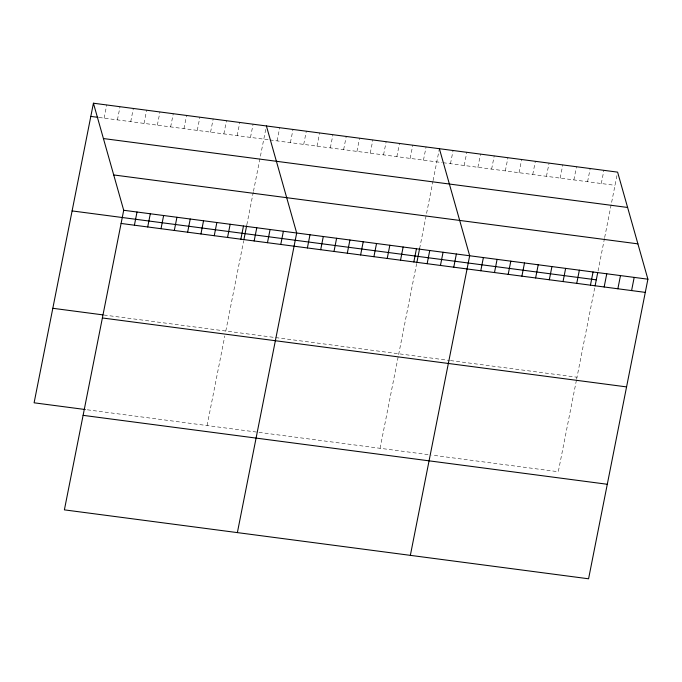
<?xml version="1.0" encoding="UTF-8"?>
<svg xmlns="http://www.w3.org/2000/svg" width="682" height="682" viewBox="0 0 682 682"><rect width="100%" height="100%" fill="white"/><g stroke="black" fill="none" stroke-linecap="round" stroke-linejoin="round"><path stroke-width="0.51" stroke-dasharray="3.41 2.56" d="M104.116 118.148L106.724 104.96M117.423 119.896L120.032 106.707M130.731 121.652L133.34 108.455M144.038 123.399L146.647 110.211M157.346 125.147L159.955 111.959M170.645 126.895L173.262 113.706M183.952 128.642L186.57 115.454M197.26 130.398L199.877 117.21M210.567 132.146L213.176 118.958M223.875 133.894L226.484 120.705M237.183 135.641L239.791 122.453M250.49 137.397L253.099 124.209M207.081 425.551L224.821 335.962M225.802 331.034L243.67 240.763M246.833 224.796L253.269 192.307M253.465 191.327L266.406 125.957M277.097 140.893L279.714 127.705M290.404 142.64L293.021 129.452M303.712 144.396L306.329 131.208M317.019 146.144L319.628 132.956M330.327 147.892L332.935 134.704M343.634 149.639L346.243 136.451M356.942 151.387L359.55 138.199M370.249 153.143L372.858 139.955M383.548 154.891L386.165 141.703M396.856 156.638L399.473 143.45M410.163 158.386L412.781 145.198M423.471 160.142L426.08 146.954M380.07 448.296L416.659 263.508M419.626 248.529L432.882 181.583M433.07 180.594L439.191 149.716M450.487 163.689L453.095 150.5M464.195 165.496L466.812 152.308M477.903 167.295L480.52 154.106M491.62 169.102L494.228 155.914M505.328 170.901L507.937 157.713M519.036 172.708L521.645 159.52M532.744 174.507L535.353 161.319M546.452 176.314L549.07 163.117M560.161 178.113L562.778 164.925M573.877 179.912L576.486 166.723M587.586 181.719L590.194 168.531M601.294 183.518L603.902 170.33M576.426 380.172L558.294 471.731L431.74 455.09M576.614 379.183L594.883 286.934M598.046 270.976L604.474 238.487M604.67 237.507L617.415 173.151M99.001 117.475L268.913 139.819M269.936 139.955L442.047 162.58M443.104 162.717L615.002 185.325M103.996 315.024L449.404 360.437M450.461 360.573L577.006 377.214M87.322 409.805L430.692 454.954"/><path stroke-width="1.02" d="M93.425 103.212L123.706 210.269L64.389 509.863L588.575 578.788L647.9 279.194L617.611 172.137L93.425 103.212L34.1 402.806L85.276 409.532M134.405 225.205L137.014 212.017M147.704 226.953L150.321 213.764M161.012 228.709L163.629 215.521M174.319 230.456L176.936 217.268M187.627 232.204L190.235 219.016M200.934 233.952L203.543 220.763M214.242 235.708L216.85 222.52M227.549 237.455L230.158 224.267M240.857 239.203L243.465 226.015M243.875 239.749L246.637 225.785M254.156 240.951L256.773 227.762M267.463 242.707L270.081 229.519M280.771 244.454L283.388 231.266M237.37 532.608L296.687 233.014L266.406 125.957M307.386 247.95L309.995 234.761M320.693 249.706L323.302 236.509M334.001 251.453L336.61 238.265M347.308 253.201L349.917 240.013M360.608 254.949L363.225 241.76M373.915 256.696L376.532 243.508M387.223 258.452L389.84 245.264M400.53 260.2L403.139 247.012M413.838 261.948L416.446 248.76M416.855 262.493L419.626 248.529M427.145 263.695L429.754 250.507M440.453 265.451L443.061 252.263M453.76 267.199L456.369 254.011M410.351 555.353L469.676 255.759L439.387 148.702M480.776 270.754L483.385 257.566M494.484 272.553L497.093 259.365M508.192 274.352L510.801 261.163M521.901 276.159L524.509 262.971M535.609 277.958L538.226 264.769M549.317 279.765L551.934 266.577M563.034 281.564L565.642 268.376M576.742 283.371L579.35 270.183M590.45 285.17L593.059 271.982M595.088 285.92L597.654 272.945M604.158 286.977L606.767 273.789M617.866 288.776L620.484 275.588M631.583 290.583L634.192 277.386M90.808 116.4L97.978 117.338M103.417 138.54L627.611 207.464M113.715 174.942L637.909 243.866M123.706 210.269L647.9 279.194M72.096 210.917L596.29 279.842M121.098 223.457L645.291 292.382M52.812 308.29L102.973 314.888M102.385 317.974L626.57 386.899M83.102 415.347L607.295 484.271"/></g></svg>
